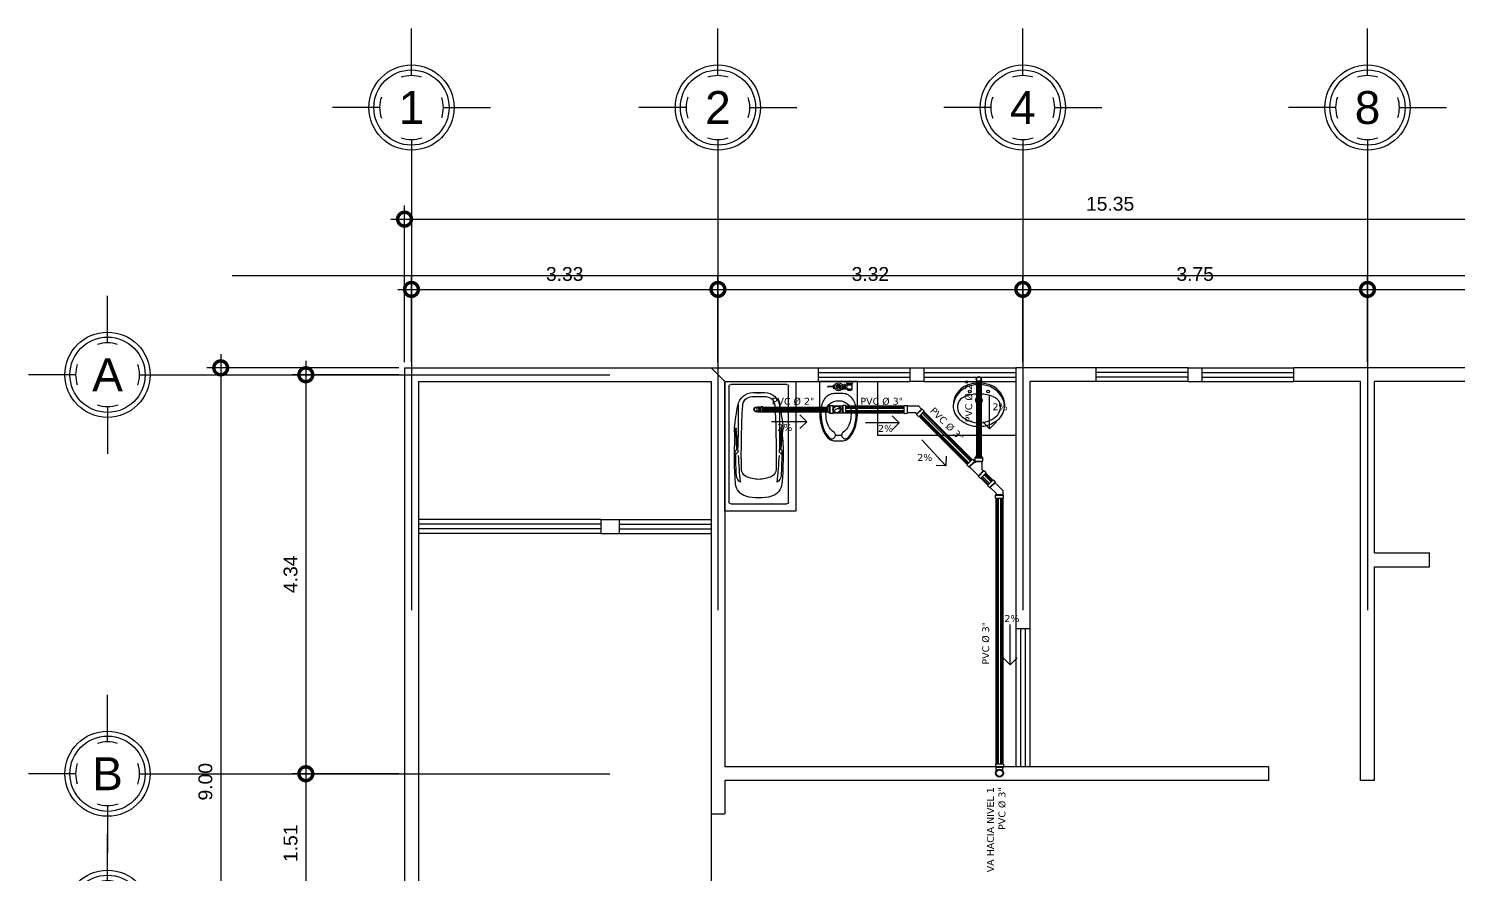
# Model space of a CAD drawing. Header units: inches. Extents: x -370 to 18, y -197 to 199.
# Drawn here: x -290.24 to -274.7, y -82.32 to -73.15 of the extents above; entities that cross this region are included whole.
import ezdxf
from ezdxf.enums import TextEntityAlignment as Align

# ---------------------------------------------------------------- set-up
doc = ezdxf.new("R2010")
doc.units = ezdxf.units.IN
doc.header["$MEASUREMENT"] = 0
doc.header["$PDMODE"] = 34
doc.header["$PDSIZE"] = 0.2
doc.linetypes.add('CENTER2', pattern=[28.575, 19.05, -3.175, 3.175, -3.175])
for name, color, linetype in [('artefactos', 1, 'Continuous'), ('aux2', 194, 'Continuous'), ('DRENAJE', 1, 'Continuous'), ('MUEBLES', 7, 'Continuous'), ('SIMBOLOS', 7, 'Continuous')]:
    doc.layers.add(name, color=color, linetype=linetype)
doc.styles.get("Standard").update_dxf_attribs({"font": 'arial.ttf'})
doc.styles.add('VERDANA2', font='verdana.ttf')
doc.dimstyles.new('E100', dxfattribs={"dimtxt": 0.15, "dimasz": 0.15, "dimexe": 0.15, "dimexo": 0.0625, "dimgap": 0.09, "dimtad": 1, "dimzin": 0, "dimdsep": 46, "dimtxsty": 'Standard', "dimblk": 'DOTSMALL', "dimcen": 0.09, "dimdle": 0.15, "dimclrd": 1, "dimclre": 1, "dimclrt": 2, "dimazin": 0, "dimtfac": 1, "dimtofl": 0, "dimtmove": 1, "dimatfit": 1, "dimldrblk": 'OPEN90', "dimfxl": 1, "dimtolj": 1, "dimtzin": 0, "dimarcsym": 0})

# ---------------------------------------------------------------- blocks, each defined once
blk = doc.blocks.new('BC-P3')
at = {"color": 1}
for p, q in [((-0.352, 0), (0.352, 0)), ((-0.375, -1.477), (-0.375, -0.023)), ((0.375, -0.023), (0.375, -1.477)), ((-0.26, -0.25), (-0.26, -0.65)), ((0.26, -0.25), (0.26, -0.65)), ((-0.299, -0.646), (-0.304, -0.562)), ((-0.295, -0.615), (-0.289, -0.545)), ((-0.295, -0.615), (-0.29, -0.621)), ((-0.289, -0.545), (-0.288, -0.546)), ((-0.289, -0.622), (-0.278, -0.816)), ((-0.26, -0.847), (-0.285, -0.558)), ((0.26, -0.847), (0.285, -0.558)), ((0.289, -0.622), (0.278, -0.816)), ((0.289, -0.545), (0.288, -0.546)), ((0.295, -0.615), (0.289, -0.545)), ((0.295, -0.615), (0.29, -0.621)), ((0.299, -0.646), (0.304, -0.562)), ((-0.295, -0.835), (-0.28, -0.82)), ((-0.295, -0.885), (-0.295, -0.835)), ((-0.295, -0.885), (-0.261, -0.851)), ((0.295, -0.885), (0.261, -0.851)), ((0.295, -0.835), (0.28, -0.82)), ((0.295, -0.885), (0.295, -0.835)), ((0.352, -1.5), (-0.352, -1.5))]:
    blk.add_line(p, q, dxfattribs=at)
blk.add_lwpolyline([(-0.026, -0.108, 0.338364), (-0.025, -0.109, 0.038384), (-0.018, -0.11, 0.0164), (-0.01, -0.111, 0.011665), (0.002, -0.111, 0.011665), (0.013, -0.111, 0.0164), (0.021, -0.11, 0.038384), (0.029, -0.109, 0.338364), (0.029, -0.108, 0.338364), (0.029, -0.107, 0.038384), (0.021, -0.106, 0.0164), (0.013, -0.105, 0.011665), (0.002, -0.105, 0.011665), (-0.01, -0.105, 0.0164), (-0.018, -0.106, 0.038384), (-0.025, -0.107, 0.338364)], format="xyb", close=True, dxfattribs=at)
blk.add_circle((0, -0.31), 0.0275, dxfattribs=at)
for centre, radius, start, end in [((-0.352, -0.023), 0.023, 90, 180), ((-0.067, -0.301), 0.2, 92.1239, 168.9839), ((-0.082, -0.272), 0.12, 92.5539, 176.467), ((0, -2.1), 1.95, 90, 92.5539), ((0, -2.1), 2, 90, 92.1239), ((0, -2.1), 2, 87.8761, 90), ((0, -2.1), 1.95, 87.4461, 90), ((0.067, -0.301), 0.2, 11.0161, 87.8761), ((0.082, -0.272), 0.12, 3.533, 87.4461), ((0.352, -0.023), 0.023, 0, 90), ((2.677, -0.835), 2.995, 168.9839, 174.4587), ((7.962, -0.768), 8.179, 176.467, 179.1704), ((-7.962, -0.768), 8.179, 0.8296, 3.533), ((-2.677, -0.835), 2.995, 5.5413, 11.0161), ((3.668, -0.903), 3.974, 176.4609, 184.9418), ((-0.205, -0.556), 0.1, 174.4587, 183.7832), ((-0.389, -0.652), 0.09, 356.4609, 3.7832), ((-0.291, -0.622), 0.002, 5, 45.7989), ((-0.289, -0.548), 0.002, 12.2804, 69.2529), ((-0.384, -0.569), 0.1, 4.1251, 12.2804), ((4.742, -0.654), 5.002, 179.9558, 181.4637), ((8.359, -0.88), 8.578, 178.4608, 181.2396), ((-8.359, -0.88), 8.578, 358.7604, 1.5392), ((-4.742, -0.654), 5.002, 358.5363, 0.0442), ((0.384, -0.569), 0.1, 167.7196, 175.8749), ((0.289, -0.548), 0.002, 110.7471, 167.7196), ((0.291, -0.622), 0.002, 134.2011, 175), ((-3.668, -0.903), 3.974, 355.0582, 3.5391), ((0.389, -0.652), 0.09, 176.2168, 183.5391), ((0.205, -0.556), 0.1, 356.2168, 5.5413), ((4.351, -0.851), 4.64, 180.3451, 183.6254), ((-0.284, -0.816), 0.006, 315, 3.2505), ((-0.266, -0.847), 0.006, 315, 5), ((4.742, -0.654), 5.002, 182.7348, 186.5873), ((-4.742, -0.654), 5.002, 353.4127, 357.2652), ((0.266, -0.847), 0.006, 175, 225), ((0.284, -0.816), 0.006, 176.7495, 225), ((-4.351, -0.851), 4.64, 356.3746, 359.6549), ((-0.117, -1.064), 0.1, 181.2396, 243.8791), ((0.117, -1.064), 0.1, 296.1209, 358.7604), ((-0.112, -1.23), 0.18, 184.9418, 254.479), ((-0.18, -1.139), 0.1, 182.9172, 241.9463), ((0, -0.825), 0.366, 243.8791, 270), ((0, -0.825), 0.366, 270, 296.1209), ((0.112, -1.23), 0.18, 285.521, 355.0582), ((0.18, -1.139), 0.1, 298.0537, 357.0828), ((0, -0.825), 0.6, 254.479, 270), ((0, -0.825), 0.6, 270, 285.521), ((-0.352, -1.477), 0.023, 180, 270), ((0.352, -1.477), 0.023, 270, 0)]:
    blk.add_arc(centre, radius, start, end, dxfattribs=at)
blk = doc.blocks.new('lo')
at = {"layer": 'artefactos', "color": 1, "linetype": 'Continuous'}
for p, q in [((0.036, 0.012), (0.124, 0.012)), ((0.036, -0.012), (0.124, -0.012))]:
    blk.add_line(p, q, dxfattribs=at)
at = {"layer": 'artefactos', "color": 1}
blk.add_lwpolyline([(-0.175, -0.206, 0.225897), (-0.02, -0.28, 0.302325), (0.197, -0.136, 0.099436), (0.224, 0, 0.099436), (0.197, 0.136, 0.302325), (-0.02, 0.28, 0.225897), (-0.175, 0.206, 0.172204), (-0.248, 0, 0.172204)], format="xyb", close=True, dxfattribs=at)
blk.add_lwpolyline([(-0.144, 0.181, 0.172204), (-0.208, 0, 0.172204), (-0.144, -0.181)], format="xyb", dxfattribs=at)
at = {"layer": 'artefactos', "color": 1, "linetype": 'Continuous'}
blk.add_circle((0.144, 0), 0.0233, dxfattribs=at)
at = {"layer": 'artefactos', "color": 1}
for centre, radius, start, end in [((-0.054, 0.024), 0.258, 82.5047, 82.5047), ((-0.054, -0.024), 0.258, 277.4953, 277.4953), ((-0.02, 0.08), 0.16, 117.069, 140.9171), ((-0.038, 0.114), 0.121, 20.3585, 117.069), ((-0.346, 0), 0.45, 1.4812, 20.3585), ((-0.346, 0), 0.45, 339.6415, 358.5184), ((-0.02, -0.08), 0.16, 219.0829, 242.931), ((-0.038, -0.114), 0.121, 242.931, 339.6415)]:
    blk.add_arc(centre, radius, start, end, dxfattribs=at)
at = {"layer": 'artefactos', "color": 1, "linetype": 'Continuous'}
blk.add_arc((0.036, 0), 0.0116, 90, 270, dxfattribs=at)
at = {"layer": 'aux2', "color": 1}
for centre, radius in [((0.131, 0.1), 0.015), ((0.144, 0), 0.0175), ((0.131, -0.1), 0.015)]:
    blk.add_circle(centre, radius, dxfattribs=at)
for centre, radius, start, end in [((-0.054, 0.024), 0.258, 22.1793, 82.5047), ((0.037, 0), 0.0375, 18.0708, 341.925), ((0.037, 0), 0.023, 30.3811, 329.6115), ((-0.128, 0), 0.336, 0, 21.2533), ((-0.054, -0.024), 0.258, 277.4953, 337.8207), ((-0.128, 0), 0.336, 338.7467, 0)]:
    blk.add_arc(centre, radius, start, end, dxfattribs=at)
blk = doc.blocks.new('videt')
at = {"layer": 'artefactos', "color": 1}
blk.add_line((0.024, 0.29), (-0.044, 0.29), dxfattribs=at)
for points in [[(0.196, 0.029, 0.049648), (0.183, 0.159, 0.06346), (0.151, 0.256, 0.103485), (0.093, 0.331, 0.178458), (0.04, 0.351), (-0.06, 0.351, 0.178458), (-0.112, 0.331, 0.103485), (-0.17, 0.256, 0.06346), (-0.203, 0.159, 0.049648), (-0.216, 0.029), (-0.216, -0.293), (0.196, -0.293)], [(-0.104, 0.322, 0.103485), (-0.159, 0.251, 0.06346), (-0.191, 0.157, 0.049648), (-0.204, 0.029, 0.075858), (-0.192, -0.046, 0.086069), (-0.162, -0.106, 0.105985), (-0.113, -0.148, 0.126201), (-0.06, -0.162), (0.04, -0.162, 0.126201), (0.093, -0.148, 0.105985), (0.142, -0.106, 0.086069), (0.172, -0.046, 0.075858), (0.184, 0.029, 0.049648), (0.171, 0.157, 0.06346), (0.139, 0.251, 0.103485), (0.085, 0.322, 0.097511), (0.07, 0.328, 0.09808), (0.055, 0.328, 0.098895), (0.041, 0.322, 0.099479), (0.03, 0.311, 0.099479), (0.025, 0.297, 0.098895), (0.025, 0.282, 0.09808), (0.031, 0.268, 0.097511), (0.041, 0.257, -0.102445), (0.087, 0.211, -0.077884), (0.116, 0.146, -0.065096), (0.127, 0.061, -0.024284), (0.125, 0.029, -0.115331), (0.115, -0.013, -0.103946), (0.086, -0.051, -0.091071), (0.043, -0.075, -0.083675), (-0.01, -0.084, -0.083675), (-0.063, -0.075, -0.091071), (-0.105, -0.051, -0.103946), (-0.135, -0.013, -0.115331), (-0.145, 0.029, -0.024284), (-0.146, 0.061, -0.065096), (-0.135, 0.146, -0.077884), (-0.106, 0.211, -0.102445), (-0.061, 0.257, 0.097511), (-0.05, 0.268, 0.09808), (-0.044, 0.282, 0.098895), (-0.044, 0.297, 0.099479), (-0.05, 0.311, 0.099479), (-0.061, 0.322, 0.098895), (-0.075, 0.328, 0.09808), (-0.09, 0.328, 0.097511)]]:
    blk.add_lwpolyline(points, format="xyb", close=True, dxfattribs=at)
blk.add_lwpolyline([(0.04, 0.043, -0.111064), (0.036, 0.026, -0.102841), (0.025, 0.012, -0.093011), (0.01, 0.003, -0.087082), (-0.01, -0.001, -0.087082), (-0.029, 0.003, -0.093011), (-0.045, 0.012, -0.102841), (-0.056, 0.026, -0.111064), (-0.06, 0.043, -0.111064)], format="xyb", dxfattribs=at)
at = {"layer": 'aux2', "color": 1}
for p, q in [((-0.166, -0.293), (-0.166, -0.281)), ((-0.166, -0.293), (-0.091, -0.293)), ((-0.154, -0.215), (-0.154, -0.203)), ((-0.083, -0.215), (-0.154, -0.215)), ((-0.083, -0.259), (-0.154, -0.259)), ((-0.154, -0.277), (-0.154, -0.259)), ((-0.15, -0.206), (-0.15, -0.201)), ((-0.15, -0.276), (-0.15, -0.265)), ((-0.135, -0.209), (-0.147, -0.209)), ((-0.135, -0.262), (-0.147, -0.262)), ((-0.132, -0.206), (-0.132, -0.197)), ((-0.132, -0.274), (-0.132, -0.265)), ((-0.125, -0.206), (-0.125, -0.197)), ((-0.125, -0.274), (-0.125, -0.265)), ((-0.11, -0.209), (-0.122, -0.209)), ((-0.11, -0.262), (-0.122, -0.262)), ((-0.107, -0.206), (-0.107, -0.201)), ((-0.107, -0.276), (-0.107, -0.265)), ((-0.104, -0.215), (-0.104, -0.203)), ((-0.104, -0.277), (-0.104, -0.259)), ((-0.091, -0.293), (-0.091, -0.281)), ((-0.083, -0.212), (-0.07, -0.212)), ((-0.083, -0.262), (-0.083, -0.212)), ((-0.083, -0.237), (-0.07, -0.237)), ((-0.083, -0.262), (-0.07, -0.262)), ((-0.07, -0.262), (-0.07, -0.212)), ((-0.058, -0.215), (-0.07, -0.215)), ((-0.058, -0.259), (-0.07, -0.259)), ((-0.046, -0.212), (-0.058, -0.212)), ((-0.058, -0.262), (-0.058, -0.212)), ((-0.046, -0.262), (-0.058, -0.262)), ((0.047, -0.221), (0.031, -0.221)), ((0.047, -0.252), (0.031, -0.252)), ((0.047, -0.252), (0.047, -0.221)), ((0.05, -0.234), (0.106, -0.234)), ((0.05, -0.24), (0.106, -0.24))]:
    blk.add_line(p, q, dxfattribs=at)
blk.add_lwpolyline([(-0.035, -0.237), (-0.022, -0.259), (0.003, -0.259), (0.015, -0.237), (0.003, -0.215), (-0.022, -0.215)], close=True, dxfattribs=at)
for centre, radius in [((-0.01, -0.237), 0.0437), ((-0.01, -0.236), 0.025), ((-0.01, -0.237), 0.025), ((-0.01, -0.237), 0.00855)]:
    blk.add_circle(centre, radius, dxfattribs=at)
for centre, radius, start, end in [((-0.129, -0.39), 0.116, 71.0754, 108.9246), ((-0.119, -0.237), 0.0406, 147.7952, 212.2048), ((-0.129, -0.25), 0.0531, 61.9275, 118.0725), ((-0.147, -0.206), 0.00312, 180, 270), ((-0.147, -0.265), 0.00312, 90, 180), ((-0.135, -0.206), 0.00312, 270, 0), ((-0.135, -0.265), 0.00312, 0, 90), ((-0.122, -0.206), 0.00312, 180, 270), ((-0.122, -0.265), 0.00312, 90, 180), ((-0.11, -0.206), 0.00312, 270, 0), ((-0.11, -0.265), 0.00312, 0, 90), ((-0.138, -0.237), 0.0406, 327.7958, 32.2042), ((0.05, -0.231), 0.00312, 180, 270), ((0.05, -0.243), 0.00312, 90, 180), ((0.106, -0.237), 0.00312, 270, 90)]:
    blk.add_arc(centre, radius, start, end, dxfattribs=at)
blk = doc.blocks.new('EJE NORTE NUEVO')
at = {"color": 8}
for p, q in [((0, 3.252), (0, 3.764)), ((-0.347, 2.905), (-0.859, 2.905)), ((0.347, 2.905), (0.859, 2.905))]:
    blk.add_line(p, q, dxfattribs=at)
at = {"color": 2, "linetype": 'CENTER2'}
blk.add_line((0, 2.558), (0, -2.558), dxfattribs=at)
at = {"color": 8}
blk.add_circle((0, 2.905), 0.463, dxfattribs=at)
at = {"color": 4}
blk.add_circle((0, 2.905), 0.409, dxfattribs=at)
at = {"color": 8}
for start, end in [(71.4161, 108.5839), (160.6993, 199.2784), (341.7694, 18.2529), (251.0526, 288.9474)]:
    blk.add_arc((0, 2.905), 0.347, start, end, dxfattribs=at)
at = {"color": 4}
blk.add_attdef('A', text='', height=0.358, dxfattribs=at).set_placement((0, 2.905), align=Align.MIDDLE_CENTER)
blk = doc.blocks.new('_DotSmall')
at = {"color": 0, "linetype": 'ByBlock', "const_width": 0.5}
blk.add_lwpolyline([(-0.0625, 0, 1), (0.0625, 0, 1)], format="xyb", close=True, dxfattribs=at)
blk = doc.blocks.new('*D478')
at = {"color": 1, "lineweight": -2, "transparency": 16777216}
for p, q in [((29.459, 9.062), (29.459, 10.003)), ((32.793, 9.062), (32.793, 10.003)), ((29.309, 9.853), (32.943, 9.853))]:
    blk.add_line(p, q, dxfattribs=at)
at = {"layer": 'DEFPOINTS', "color": 0, "transparency": 16777216}
for p in [(32.793, 9.853), (29.459, 9), (32.793, 9)]:
    blk.add_point(p, dxfattribs=at)
at = {"color": 1, "lineweight": -2, "transparency": 16777216, "xscale": 0.3, "yscale": 0.3, "zscale": 0.3, "rotation": 180}
blk.add_blockref('_DotSmall', (29.459, 9.853), dxfattribs=at)
at = {"color": 1, "lineweight": -2, "transparency": 16777216, "xscale": 0.3, "yscale": 0.3, "zscale": 0.3}
blk.add_blockref('_DotSmall', (32.793, 9.853), dxfattribs=at)
at = {"color": 2, "transparency": 16777216, "insert": (31.126, 10.02), "char_height": 0.15, "attachment_point": 5}
blk.add_mtext('\\A1;3.33', dxfattribs=at)
blk = doc.blocks.new('_Open90')
at = {"color": 0, "linetype": 'ByBlock', "lineweight": -2}
for p, q in [((0, 0), (-1, 0)), ((-0.5, 0.5), (0, 0)), ((0, 0), (-0.5, -0.5))]:
    blk.add_line(p, q, dxfattribs=at)
blk = doc.blocks.new('*D479')
at = {"color": 1, "lineweight": -2, "transparency": 16777216}
for p, q in [((32.793, 9.062), (32.793, 10.003)), ((36.109, 9.062), (36.109, 10.003)), ((32.643, 9.853), (36.259, 9.853))]:
    blk.add_line(p, q, dxfattribs=at)
at = {"layer": 'DEFPOINTS', "color": 0, "transparency": 16777216}
for p in [(36.109, 9.853), (32.793, 9), (36.109, 9)]:
    blk.add_point(p, dxfattribs=at)
at = {"color": 1, "lineweight": -2, "transparency": 16777216, "xscale": 0.3, "yscale": 0.3, "zscale": 0.3, "rotation": 180}
blk.add_blockref('_DotSmall', (32.793, 9.853), dxfattribs=at)
at = {"color": 1, "lineweight": -2, "transparency": 16777216, "xscale": 0.3, "yscale": 0.3, "zscale": 0.3}
blk.add_blockref('_DotSmall', (36.109, 9.853), dxfattribs=at)
at = {"color": 2, "transparency": 16777216, "insert": (34.451, 10.02), "char_height": 0.15, "attachment_point": 5}
blk.add_mtext('\\A1;3.32', dxfattribs=at)
blk = doc.blocks.new('*D480')
at = {"color": 1, "lineweight": -2, "transparency": 16777216}
for p, q in [((36.109, 9.062), (36.109, 10.003)), ((39.859, 9.062), (39.859, 10.003)), ((35.959, 9.853), (40.009, 9.853))]:
    blk.add_line(p, q, dxfattribs=at)
at = {"layer": 'DEFPOINTS', "color": 0, "transparency": 16777216}
for p in [(39.859, 9.853), (36.109, 9), (39.859, 9)]:
    blk.add_point(p, dxfattribs=at)
at = {"color": 1, "lineweight": -2, "transparency": 16777216, "xscale": 0.3, "yscale": 0.3, "zscale": 0.3, "rotation": 180}
blk.add_blockref('_DotSmall', (36.109, 9.853), dxfattribs=at)
at = {"color": 1, "lineweight": -2, "transparency": 16777216, "xscale": 0.3, "yscale": 0.3, "zscale": 0.3}
blk.add_blockref('_DotSmall', (39.859, 9.853), dxfattribs=at)
at = {"color": 2, "transparency": 16777216, "insert": (37.984, 10.02), "char_height": 0.15, "attachment_point": 5}
blk.add_mtext('\\A1;3.75', dxfattribs=at)
blk = doc.blocks.new('*D481')
at = {"color": 1, "lineweight": -2, "transparency": 16777216}
for p, q in [((39.859, 9.062), (39.859, 10.003)), ((44.659, 9.062), (44.659, 10.003)), ((39.709, 9.853), (44.809, 9.853))]:
    blk.add_line(p, q, dxfattribs=at)
at = {"layer": 'DEFPOINTS', "color": 0, "transparency": 16777216}
for p in [(44.659, 9.853), (39.859, 9), (44.659, 9)]:
    blk.add_point(p, dxfattribs=at)
at = {"color": 1, "lineweight": -2, "transparency": 16777216, "xscale": 0.3, "yscale": 0.3, "zscale": 0.3, "rotation": 180}
blk.add_blockref('_DotSmall', (39.859, 9.853), dxfattribs=at)
at = {"color": 1, "lineweight": -2, "transparency": 16777216, "xscale": 0.3, "yscale": 0.3, "zscale": 0.3}
blk.add_blockref('_DotSmall', (44.659, 9.853), dxfattribs=at)
at = {"color": 2, "transparency": 16777216, "insert": (42.259, 10.02), "char_height": 0.15, "attachment_point": 5}
blk.add_mtext('\\A1;4.80', dxfattribs=at)
blk = doc.blocks.new('*D482')
at = {"color": 1, "lineweight": -2, "transparency": 16777216}
for p, q in [((29.384, 9.062), (29.384, 10.767)), ((44.734, 9.062), (44.734, 10.767)), ((29.234, 10.617), (44.884, 10.617))]:
    blk.add_line(p, q, dxfattribs=at)
at = {"layer": 'DEFPOINTS', "color": 0, "transparency": 16777216}
for p in [(44.734, 10.617), (29.384, 9), (44.734, 9)]:
    blk.add_point(p, dxfattribs=at)
at = {"color": 1, "lineweight": -2, "transparency": 16777216, "xscale": 0.3, "yscale": 0.3, "zscale": 0.3, "rotation": 180}
blk.add_blockref('_DotSmall', (29.384, 10.617), dxfattribs=at)
at = {"color": 1, "lineweight": -2, "transparency": 16777216, "xscale": 0.3, "yscale": 0.3, "zscale": 0.3}
blk.add_blockref('_DotSmall', (44.734, 10.617), dxfattribs=at)
at = {"color": 2, "transparency": 16777216, "insert": (37.059, 10.783), "char_height": 0.15, "attachment_point": 5}
blk.add_mtext('\\A1;15.35', dxfattribs=at)
blk = doc.blocks.new('*D483')
at = {"color": 1, "lineweight": -2, "transparency": 16777216}
for p, q in [((28.31, 9.075), (28.31, 4.437)), ((29.322, 8.925), (28.16, 8.925)), ((29.322, 4.587), (28.16, 4.587))]:
    blk.add_line(p, q, dxfattribs=at)
at = {"layer": 'DEFPOINTS', "color": 0, "transparency": 16777216}
for p in [(29.384, 8.925), (28.31, 4.587), (29.384, 4.587)]:
    blk.add_point(p, dxfattribs=at)
at = {"color": 1, "lineweight": -2, "transparency": 16777216, "xscale": 0.3, "yscale": 0.3, "zscale": 0.3}
for p, rotation in [((28.31, 8.925), 90), ((28.31, 4.587), 270)]:
    blk.add_blockref('_DotSmall', p, dxfattribs=dict(at, rotation=rotation))
at = {"color": 2, "transparency": 16777216, "insert": (28.144, 6.756), "char_height": 0.15, "attachment_point": 5, "rotation": 90}
blk.add_mtext('\\A1;4.34', dxfattribs=at)
blk = doc.blocks.new('*D484')
at = {"color": 1, "lineweight": -2, "transparency": 16777216}
for p, q in [((28.31, 4.737), (28.31, 2.925)), ((29.322, 4.587), (28.16, 4.587)), ((29.322, 3.075), (28.16, 3.075))]:
    blk.add_line(p, q, dxfattribs=at)
at = {"layer": 'DEFPOINTS', "color": 0, "transparency": 16777216}
for p in [(29.384, 4.587), (28.31, 3.075), (29.384, 3.075)]:
    blk.add_point(p, dxfattribs=at)
at = {"color": 1, "lineweight": -2, "transparency": 16777216, "xscale": 0.3, "yscale": 0.3, "zscale": 0.3}
for p, rotation in [((28.31, 4.587), 90), ((28.31, 3.075), 270)]:
    blk.add_blockref('_DotSmall', p, dxfattribs=dict(at, rotation=rotation))
at = {"color": 2, "transparency": 16777216, "insert": (28.144, 3.831), "char_height": 0.15, "attachment_point": 5, "rotation": 90}
blk.add_mtext('\\A1;1.51', dxfattribs=at)
blk = doc.blocks.new('*D486')
at = {"color": 1, "lineweight": -2, "transparency": 16777216}
for p, q in [((27.384, 9.15), (27.384, -0.15)), ((29.322, 9), (27.234, 9)), ((29.322, 0), (27.234, 0))]:
    blk.add_line(p, q, dxfattribs=at)
at = {"layer": 'DEFPOINTS', "color": 0, "transparency": 16777216}
for p in [(29.384, 9), (27.384, 0), (29.384, 0)]:
    blk.add_point(p, dxfattribs=at)
at = {"color": 1, "lineweight": -2, "transparency": 16777216, "xscale": 0.3, "yscale": 0.3, "zscale": 0.3}
for p, rotation in [((27.384, 9), 90), ((27.384, 0), 270)]:
    blk.add_blockref('_DotSmall', p, dxfattribs=dict(at, rotation=rotation))
at = {"color": 2, "transparency": 16777216, "insert": (27.218, 4.5), "char_height": 0.15, "attachment_point": 5, "rotation": 90}
blk.add_mtext('\\A1;9.00', dxfattribs=at)
blk = doc.blocks.new('4004CSDP')
at = {"layer": 'DRENAJE', "color": 3}
for p, q in [((-0.064, 0.15), (-0.064, 0.101)), ((0.064, 0.15), (-0.064, 0.15)), ((-0.064, 0.101), (-0.056, 0.093)), ((-0.056, 0.03), (-0.056, 0.093)), ((0.064, 0.101), (0.056, 0.093)), ((0.056, 0.03), (0.056, 0.093)), ((0.064, 0.15), (0.064, 0.101))]:
    blk.add_line(p, q, dxfattribs=at)
at = {"layer": 'DRENAJE', "color": 1}
for p, q in [((-0.064, 0.101), (0.064, 0.101)), ((0.056, 0.093), (-0.056, 0.093))]:
    blk.add_line(p, q, dxfattribs=at)
at = {"layer": 'DRENAJE', "color": 2}
for radius in [0.064, 0.0538]:
    blk.add_circle((0, 0), radius, dxfattribs=at)
blk = doc.blocks.new('A$C4C90541D')
at = {"color": 1}
for p, q in [((-0.128, 0.121), (-0.043, 0.121)), ((-0.073, 0.105), (-0.113, 0.105)), ((0.043, 0.121), (0.128, 0.121)), ((0.113, 0.105), (0.073, 0.105)), ((0.128, -0.202), (-0.128, -0.202)), ((-0.113, -0.187), (0.113, -0.187))]:
    blk.add_line(p, q, dxfattribs=at)
at = {"layer": 'SIMBOLOS', "color": 3}
for p, q in [((-0.128, 0.218), (0.128, 0.218)), ((-0.128, 0.218), (0.128, 0.218)), ((-0.128, 0.218), (-0.128, 0.121)), ((-0.128, 0.121), (-0.113, 0.105)), ((-0.113, 0.105), (-0.113, 0.06)), ((0.128, 0.121), (0.113, 0.105)), ((0.113, 0.105), (0.113, 0.06)), ((0.128, 0.218), (0.128, 0.121)), ((-0.128, -0.202), (-0.113, -0.187)), ((-0.128, -0.299), (-0.128, -0.202)), ((-0.128, -0.299), (0.128, -0.299)), ((-0.113, -0.06), (-0.113, -0.187)), ((0.113, -0.06), (0.113, -0.187)), ((0.128, -0.202), (0.113, -0.187)), ((0.128, -0.299), (0.128, -0.202))]:
    blk.add_line(p, q, dxfattribs=at)
at = {"layer": 'SIMBOLOS', "color": 2}
for radius in [0.128, 0.108]:
    blk.add_circle((0, 0), radius, dxfattribs=at)
blk = doc.blocks.new('A$C3BCC7B92')
at = {"layer": 'SIMBOLOS', "color": 1}
for p, q in [((-0.1, 0.016), (0.1, 0.016)), ((-0.1, 0.016), (-0.1, 0)), ((0.1, 0), (-0.1, 0)), ((-0.093, 0.016), (-0.063, 0.048)), ((0.068, 0.064), (-0.068, 0.064)), ((-0.068, 0.048), (-0.068, 0.064)), ((0.068, 0.048), (-0.068, 0.048)), ((0.093, 0.016), (0.063, 0.048)), ((0.068, 0.048), (0.068, 0.064)), ((0.1, 0.016), (0.1, 0))]:
    blk.add_line(p, q, dxfattribs=at)
blk = doc.blocks.new('A$C3D1B28AD')
at = {"layer": 'DRENAJE', "color": 3}
for p, q in [((0.006, 0.254), (-0.12, 0.128)), ((0.04, 0.299), (0.006, 0.265)), ((0.006, 0.265), (0.006, 0.254)), ((0.131, 0.209), (0.04, 0.299)), ((-0.128, 0.049), (-0.12, 0.056)), ((-0.128, 0), (-0.128, 0.049)), ((0, 0), (-0.128, 0)), ((-0.12, 0.128), (-0.12, 0.056)), ((-0.008, 0.081), (0.086, 0.175)), ((-0.008, 0.056), (-0.008, 0.081)), ((0, 0.049), (-0.008, 0.056)), ((0, 0), (0, 0.049)), ((0.096, 0.175), (0.086, 0.175)), ((0.131, 0.209), (0.096, 0.175))]:
    blk.add_line(p, q, dxfattribs=at)
at = {"layer": 'DRENAJE', "color": 1}
for p, q in [((0.006, 0.265), (0.096, 0.175)), ((0.086, 0.175), (0.006, 0.254)), ((0, 0.049), (-0.128, 0.049)), ((-0.12, 0.056), (-0.008, 0.056))]:
    blk.add_line(p, q, dxfattribs=at)
blk = doc.blocks.new('4004YDBP')
at = {"layer": 'DRENAJE', "color": 3}
for p, q in [((0.064, 0.212), (-0.064, 0.212)), ((-0.064, 0.212), (-0.064, 0.163)), ((-0.064, 0.163), (-0.056, 0.156)), ((-0.056, 0.156), (-0.056, -0.048)), ((0.064, 0.163), (0.056, 0.156)), ((0.056, 0.136), (0.056, 0.156)), ((0.07, 0.15), (0.056, 0.136)), ((0.056, -0.023), (0.15, 0.07)), ((0.064, 0.212), (0.064, 0.163)), ((0.104, 0.195), (0.07, 0.161)), ((0.07, 0.161), (0.07, 0.15)), ((0.195, 0.105), (0.104, 0.195)), ((0.16, 0.07), (0.15, 0.07)), ((0.195, 0.105), (0.16, 0.07)), ((-0.064, -0.056), (-0.056, -0.048)), ((-0.064, -0.104), (-0.064, -0.056)), ((0.064, -0.104), (-0.064, -0.104)), ((0.056, -0.048), (0.056, -0.023)), ((0.064, -0.056), (0.056, -0.048)), ((0.064, -0.104), (0.064, -0.056))]:
    blk.add_line(p, q, dxfattribs=at)
at = {"layer": 'DRENAJE', "color": 1}
for p, q in [((-0.064, 0.163), (0.064, 0.163)), ((0.056, 0.156), (-0.056, 0.156)), ((0.07, 0.161), (0.16, 0.07)), ((0.15, 0.07), (0.07, 0.15)), ((0.064, -0.056), (-0.064, -0.056)), ((-0.056, -0.048), (0.056, -0.048))]:
    blk.add_line(p, q, dxfattribs=at)
blk = doc.blocks.new('A$C4C712806')
at = {"color": 8}
for p, q in [((47.264, 10), (27.508, 10)), ((29.384, 9), (29.384, 0)), ((29.384, 9), (33.884, 9)), ((32.868, 8.85), (32.718, 9)), ((33.884, 9), (33.884, 8.85)), ((36.909, 9), (36.034, 9)), ((36.034, 9), (36.034, 6.162)), ((36.909, 8.85), (36.909, 9)), ((37.909, 8.85), (37.909, 9)), ((37.909, 9), (38.059, 9)), ((38.059, 8.85), (38.059, 9)), ((44.734, 9), (39.059, 9)), ((39.059, 8.85), (39.059, 9)), ((29.534, 8.85), (29.534, 0.15)), ((29.534, 8.85), (32.718, 8.85)), ((32.718, 8.85), (32.718, 4.15)), ((32.868, 8.85), (33.884, 8.85)), ((32.868, 8.85), (32.868, 4.662)), ((34.534, 8.266), (34.534, 8.85)), ((36.184, 8.85), (36.184, 6.162)), ((36.909, 8.85), (36.184, 8.85)), ((37.909, 8.85), (38.059, 8.85)), ((39.784, 8.85), (39.059, 8.85)), ((39.784, 4.512), (39.784, 8.85)), ((44.584, 8.85), (39.934, 8.85)), ((39.934, 6.988), (39.934, 8.85)), ((36.034, 8.266), (34.534, 8.266)), ((31.518, 7.35), (31.718, 7.35)), ((31.518, 7.35), (31.518, 7.2)), ((31.718, 7.35), (31.718, 7.2)), ((31.518, 7.2), (31.718, 7.2)), ((39.934, 6.988), (40.534, 6.988)), ((39.934, 4.512), (39.934, 6.838)), ((39.934, 6.838), (40.534, 6.838)), ((40.534, 6.838), (40.534, 6.988)), ((36.184, 6.162), (36.034, 6.162)), ((38.784, 4.662), (32.868, 4.662)), ((38.784, 4.512), (38.784, 4.662)), ((32.868, 4.512), (32.868, 4.15)), ((38.784, 4.512), (32.868, 4.512)), ((39.934, 4.512), (39.784, 4.512)), ((32.718, 4.15), (32.868, 4.15)), ((32.718, 4.15), (32.718, 3.15))]:
    blk.add_line(p, q, dxfattribs=at)
at = {"color": 1}
for p, q in [((33.884, 9), (34.884, 9)), ((35.034, 9), (36.034, 9)), ((37.909, 9), (36.909, 9)), ((38.059, 9), (39.059, 9)), ((33.884, 8.85), (34.884, 8.85)), ((35.034, 8.85), (36.034, 8.85)), ((37.909, 8.85), (36.909, 8.85)), ((38.059, 8.85), (39.059, 8.85)), ((31.518, 7.35), (29.534, 7.35)), ((31.718, 7.35), (32.718, 7.35)), ((31.518, 7.2), (29.534, 7.2)), ((31.718, 7.2), (32.718, 7.2)), ((36.034, 6.162), (36.034, 4.662)), ((36.184, 6.162), (36.184, 4.662))]:
    blk.add_line(p, q, dxfattribs=at)
at = {"color": 2}
for p, q in [((33.884, 8.95), (34.884, 8.95)), ((33.884, 8.9), (34.884, 8.9)), ((35.034, 8.95), (36.034, 8.95)), ((35.034, 8.9), (36.034, 8.9)), ((37.909, 8.95), (36.909, 8.95)), ((37.909, 8.9), (36.909, 8.9)), ((38.059, 8.95), (39.059, 8.95)), ((38.059, 8.9), (39.059, 8.9)), ((31.518, 7.3), (29.534, 7.3)), ((31.518, 7.25), (29.534, 7.25)), ((31.718, 7.3), (32.718, 7.3)), ((31.718, 7.25), (32.718, 7.25)), ((36.084, 6.162), (36.084, 4.662)), ((36.134, 6.162), (36.134, 4.662))]:
    blk.add_line(p, q, dxfattribs=at)
at = {"color": 8}
for points in [[(34.884, 9), (35.034, 9), (35.034, 8.85), (34.884, 8.85)], [(32.868, 8.85), (33.642, 8.85), (33.642, 7.44), (32.868, 7.44)]]:
    blk.add_lwpolyline(points, close=True, dxfattribs=at)
for p, values in [((29.459, 8.925), {'A': '1'}), ((32.793, 8.925), {'A': '2'}), ((36.109, 8.925), {'A': '4'}), ((39.859, 8.925), {'A': '8'})]:
    blk.add_blockref('EJE NORTE NUEVO', p).add_auto_attribs(values)
ref = blk.add_blockref('EJE NORTE NUEVO', (29.058, 8.925), dxfattribs=dict(rotation=90))
ref.add_attrib('A', 'A', dxfattribs={"color": 4, "height": 0.358}).set_placement((26.153, 8.925), align=Align.MIDDLE_CENTER)
ref = blk.add_blockref('EJE NORTE NUEVO', (29.058, 4.587), dxfattribs=dict(rotation=90))
ref.add_attrib('A', 'B', dxfattribs={"color": 4, "height": 0.358}).set_placement((26.153, 4.587), align=Align.MIDDLE_CENTER)
ref = blk.add_blockref('EJE NORTE NUEVO', (29.058, 3.075), dxfattribs=dict(rotation=90))
ref.add_attrib('A', 'D', dxfattribs={"color": 4, "height": 0.358}).set_placement((26.153, 3.075), align=Align.MIDDLE_CENTER)
at = {"layer": 'artefactos', "color": 8, "xscale": -0.8666666666666671, "yscale": 0.8666666666666671, "zscale": 0.8666666666666671}
blk.add_blockref('BC-P3', (33.237, 8.82), dxfattribs=at)
at = {"layer": 'MUEBLES', "color": 8}
for name, p, rotation in [('videt', (34.095, 8.558), 180), ('lo', (35.632, 8.611), 89.99999999999999)]:
    blk.add_blockref(name, p, dxfattribs=dict(at, rotation=rotation))
for base, p1, p2, picture, middle in [((44.734, 10.617), (29.384, 9), (44.734, 9), '*D482', (37.059, 10.783)), ((32.793, 9.853), (29.459, 9), (32.793, 9), '*D478', (31.126, 10.02)), ((36.109, 9.853), (32.793, 9), (36.109, 9), '*D479', (34.451, 10.02)), ((39.859, 9.853), (36.109, 9), (39.859, 9), '*D480', (37.984, 10.02)), ((44.659, 9.853), (39.859, 9), (44.659, 9), '*D481', (42.259, 10.02))]:
    dim = blk.add_linear_dim(base=base, p1=p1, p2=p2, dimstyle='E100')
    dim.commit()
    dim.dimension.update_dxf_attribs({"geometry": picture, "text_midpoint": middle})
for base, p1, p2, picture, middle in [((27.384, 0), (29.384, 9), (29.384, 0), '*D486', (27.218, 4.5)), ((28.31, 4.587), (29.384, 8.925), (29.384, 4.587), '*D483', (28.144, 6.756)), ((28.31, 3.075), (29.384, 4.587), (29.384, 3.075), '*D484', (28.144, 3.831))]:
    dim = blk.add_linear_dim(base=base, p1=p1, p2=p2, angle=90, dimstyle='E100')
    dim.commit()
    dim.dimension.update_dxf_attribs({"geometry": picture, "text_midpoint": middle})

msp = doc.modelspace()

# ---------------------------------------------------------------- linework, layer by layer
at = {"color": 2}
for p, q in [((-279.92595, -77.02705), (-279.92595, -77.79381)), ((-279.87595, -77.02705), (-279.87595, -77.79381)), ((-282.25119, -77.26521), (-281.54455, -77.26521)), ((-282.25119, -77.31521), (-281.54455, -77.31521)), ((-281.34565, -77.25271), (-280.71345, -77.25271)), ((-281.34565, -77.32771), (-280.71345, -77.32771)), ((-280.49684, -77.31297), (-279.974, -77.83581)), ((-280.54987, -77.36601), (-280.02703, -77.88884)), ((-279.87818, -78.0377), (-279.802, -78.11388)), ((-279.82515, -77.98466), (-279.74897, -78.06084)), ((-279.71341, -78.25663), (-279.71341, -81.14654)), ((-279.63841, -78.25663), (-279.63841, -81.14654))]:
    msp.add_line(p, q, dxfattribs=at)
at = {"color": 8}
for p, q in [((-279.92095, -77.02705), (-279.92095, -77.79381)), ((-279.91595, -77.02705), (-279.91595, -77.79381)), ((-279.90895, -77.02705), (-279.90895, -77.79381)), ((-279.89295, -77.02705), (-279.89295, -77.79381)), ((-279.88595, -77.02705), (-279.88595, -77.79381)), ((-279.88095, -77.02705), (-279.88095, -77.79381)), ((-282.25119, -77.27021), (-281.54455, -77.27021)), ((-282.25119, -77.27521), (-281.54455, -77.27521)), ((-282.25119, -77.28221), (-281.54455, -77.28221)), ((-282.25119, -77.29821), (-281.54455, -77.29821)), ((-282.25119, -77.30521), (-281.54455, -77.30521)), ((-282.25119, -77.31021), (-281.54455, -77.31021)), ((-281.34565, -77.25521), (-280.71345, -77.25521)), ((-281.34565, -77.26521), (-280.71345, -77.26521)), ((-281.34565, -77.27821), (-280.71345, -77.27821)), ((-281.34565, -77.30221), (-280.71345, -77.30221)), ((-281.34565, -77.31521), (-280.71345, -77.31521)), ((-281.34565, -77.32521), (-280.71345, -77.32521)), ((-280.53184, -77.34797), (-280.009, -77.87081)), ((-280.51487, -77.331), (-279.99203, -77.85384)), ((-280.50568, -77.32181), (-279.98284, -77.84465)), ((-280.49861, -77.31474), (-279.97577, -77.83758)), ((-280.5481, -77.36424), (-280.02527, -77.88707)), ((-280.54103, -77.35717), (-280.0182, -77.88)), ((-279.87641, -78.03593), (-279.80023, -78.11211)), ((-279.86934, -78.02886), (-279.79316, -78.10504)), ((-279.86015, -78.01966), (-279.78397, -78.09584)), ((-279.84318, -78.00269), (-279.767, -78.07887)), ((-279.83399, -77.9935), (-279.75781, -78.06968)), ((-279.82692, -77.98643), (-279.75074, -78.06261)), ((-279.71091, -78.25663), (-279.71091, -81.14654)), ((-279.70091, -78.25663), (-279.70091, -81.14654)), ((-279.68791, -78.25663), (-279.68791, -81.14654)), ((-279.66391, -78.25663), (-279.66391, -81.14654)), ((-279.65091, -78.25663), (-279.65091, -81.14654)), ((-279.64091, -78.25663), (-279.64091, -81.14654))]:
    msp.add_line(p, q, dxfattribs=at)

# ---------------------------------------------------------------- block references
msp.add_blockref('A$C4C712806', (-315.5309, -85.8384))
for name, p, xscale, yscale, zscale, rotation in [('4004CSDP', (-279.90095, -76.96078), 0.4427083333332405, 0.4427083333332405, 0.4427083333332405, 179.9999999999998), ('A$C3D1B28AD', (-280.55349, -77.36962), -0.6658380681821988, 0.6658380681821988, 0.6658380681821988, 44.99999999999984), ('4004CSDP', (-282.31745, -77.29021), 0.4427083333332405, 0.4427083333332405, 0.4427083333332405, 269.9999999999998), ('A$C3BCC7B92', (-281.51735, -77.29021), -0.424999999999689, 0.424999999999689, 0.424999999999689, 89.99999999999993), ('A$C4C90541D', (-281.44505, -77.29021), 0.3320312499997439, 0.3320312499997439, 0.3320312499997439, 90), ('4004YDBP', (-279.90075, -77.96209), 0.6658380681820387, 0.6658380681820387, 0.6658380681820387, 45.00000000000006), ('A$C3D1B28AD', (-279.71853, -78.25663), -0.6658380681821988, 0.6658380681821988, 0.6658380681821988, 359.9999999999998)]:
    msp.add_blockref(name, p, dxfattribs=dict(xscale=xscale, yscale=yscale, zscale=zscale, rotation=rotation))
for name, p, xscale, yscale, zscale in [('A$C3BCC7B92', (-279.90095, -77.82108), 0.4261363636363199, 0.4261363636363199, 0.4261363636363199), ('4004CSDP', (-279.67591, -81.24594), 0.6640624999999608, 0.6640624999999608, 0.6640624999999608)]:
    msp.add_blockref(name, p, dxfattribs=dict(xscale=xscale, yscale=yscale, zscale=zscale))

# ---------------------------------------------------------------- texts
at = {"color": 3, "char_height": 0.075, "attachment_point": 3, "style": 'VERDANA2'}
for s, insert, width, rotation in [('\\A1;\\pxi-2,l3,t4;PVC %%C 2" ', (-280.04751, -76.96803), 0.6734373, 90), ('\\A1;\\pxi-2,l3,t4;PVC %%C 3" ', (-280.05494, -77.58631), 0.6734373, 315), ('\\A1;\\pxi-2,l3,t4;PVC %%C 3" ', (-279.86274, -79.60096), 0.6734373, 90), ('\\A1;\\pxi-2,l3,t4;VA HACIA NIVEL 1 PVC %%C 3"', (-279.81118, -81.39842), 1.1666346, 90)]:
    msp.add_mtext(s, dxfattribs=dict(at, insert=insert, width=width, rotation=rotation))
at = {"color": 3, "char_height": 0.075, "width": 0.6734373, "attachment_point": 3, "style": 'VERDANA2'}
for s, insert in [('\\A1;\\pxi-2,l3,t4;PVC %%C 2" ', (-281.68918, -77.16415)), ('\\A1;\\pxi-2,l3,t4;PVC %%C 3" ', (-280.72457, -77.16415)), ('\\A1;\\pxi-2,l3,t4;2% ', (-279.58829, -77.22452)), ('\\A1;\\pxi-2,l3,t4;2% ', (-281.92873, -77.44919)), ('\\A1;\\pxi-2,l3,t4;2% ', (-280.83323, -77.45914)), ('\\A1;\\pxi-2,l3,t4;2% ', (-280.40651, -77.77499)), ('\\A1;\\pxi-2,l3,t4;2% ', (-279.45836, -79.52662))]:
    msp.add_mtext(s, dxfattribs=dict(at, insert=insert))

# ---------------------------------------------------------------- leaders
for points in [[(-279.78281, -77.50085), (-279.78281, -77.13867)], [(-281.77092, -77.42378), (-282.1543, -77.42378)], [(-280.76636, -77.43661), (-281.13182, -77.43661)], [(-280.25851, -77.90388), (-280.52001, -77.62099)], [(-279.55919, -80.06697), (-279.55919, -79.62904)]]:
    msp.add_leader(points, dimstyle='E100', override={"dimgap": 0.09, "dimtad": 0, "dimlfac": 0.1})

doc.saveas('drawing.dxf')
